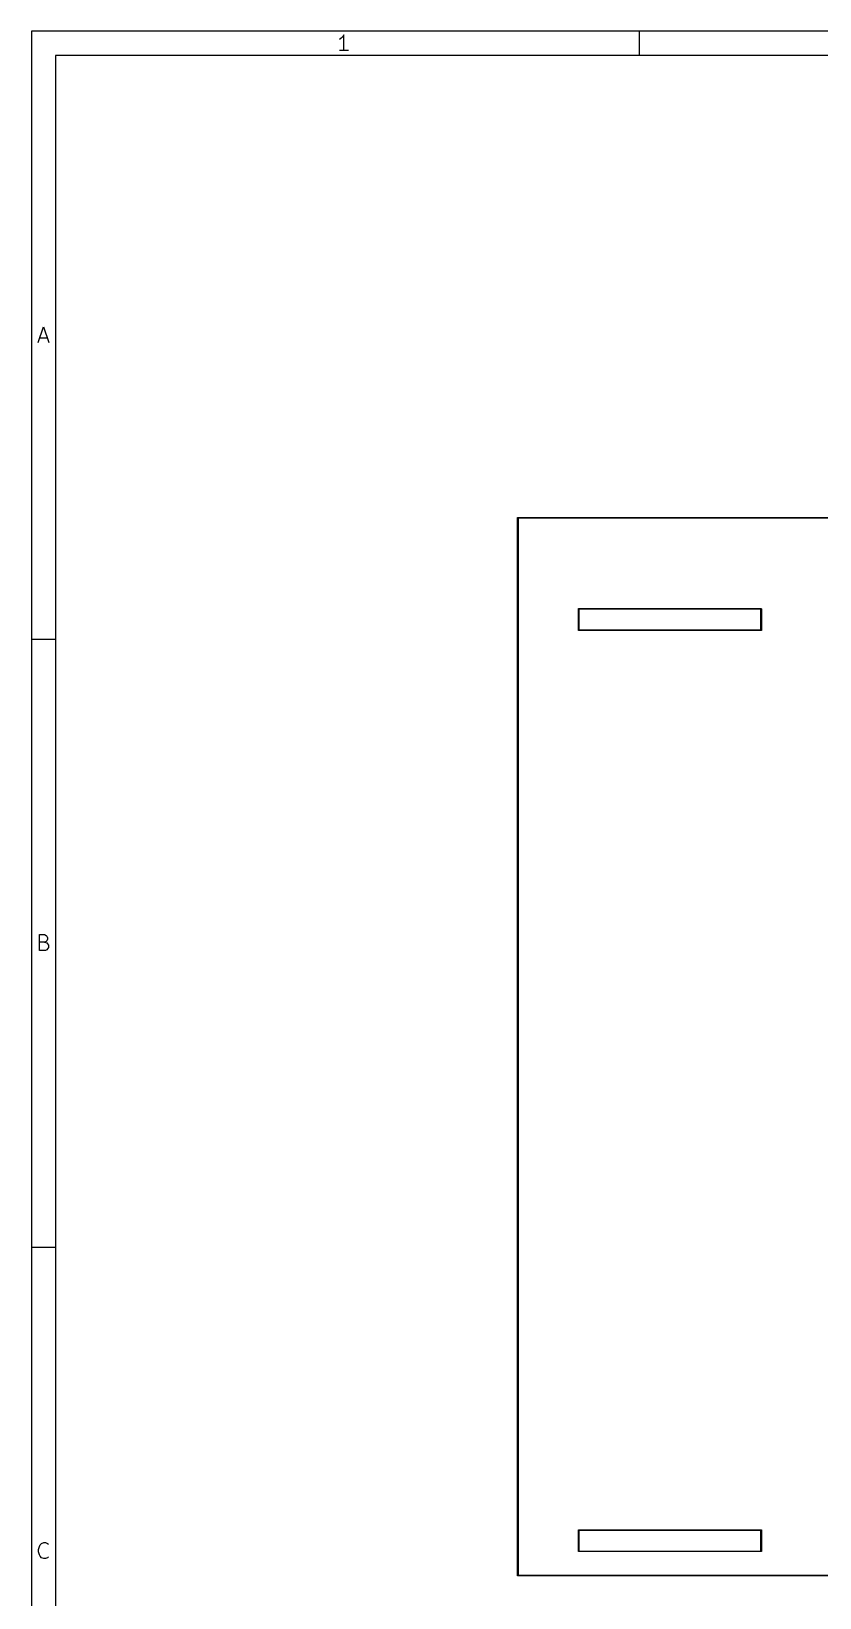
# Model space of a CAD drawing. Extents: x 0.4 to 10.6, y -8.1 to -0.4.
# Drawn here: x 0.39 to 2.95, y -5.47 to -0.39 of the extents above; entities that cross this region are included whole.
import ezdxf

# ---------------------------------------------------------------- set-up
doc = ezdxf.new("R2010")
doc.units = 0
doc.header["$MEASUREMENT"] = 0
doc.layers.add('BLACK', color=7, linetype='CONTINUOUS')

msp = doc.modelspace()

# ---------------------------------------------------------------- linework, layer by layer
at = {"layer": 'BLACK', "linetype": 'CONTINUOUS'}
for p, q in [((0.393701, -0.393701), (0.393701, -8.1063)), ((10.6063, -0.393701), (0.393701, -0.393701)), ((1.40528, -0.405043), (1.4004, -0.412355)), ((1.40528, -0.456224), (1.40528, -0.405043)), ((2.3622, -0.472441), (2.3622, -0.393701)), ((1.39553, -0.417229), (1.39065, -0.419666)), ((1.4199, -0.456224), (1.39065, -0.456224)), ((1.4004, -0.412355), (1.39553, -0.417229)), ((0.472441, -0.472441), (0.472441, -8.02756)), ((10.5276, -0.472441), (0.472441, -0.472441)), ((0.41601, -1.40111), (0.433071, -1.34993)), ((0.433071, -1.34993), (0.450131, -1.40111)), ((0.420885, -1.38648), (0.445257, -1.38648)), ((1.96751, -1.9685), (1.96753, -1.96831)), ((1.96752, -1.96855), (1.96751, -1.9685)), ((1.96752, -5.39365), (1.96752, -1.96855)), ((1.96753, -1.96831), (1.96759, -1.96813)), ((1.96759, -1.96813), (1.96768, -1.96795)), ((1.96768, -1.96795), (1.9678, -1.9678)), ((1.9678, -1.9678), (1.96795, -1.96768)), ((1.96795, -1.96768), (1.96813, -1.96759)), ((1.96813, -1.96759), (1.96831, -1.96753)), ((1.96831, -1.96753), (1.96846, -1.96752)), ((1.96846, -1.96752), (1.9685, -1.96751)), ((1.96846, -1.96752), (1.96846, -1.96752)), ((1.9685, -1.96751), (1.96855, -1.96752)), ((1.96855, -1.96752), (4.13381, -1.96752)), ((4.13287, -1.96949), (1.96949, -1.96949)), ((1.96949, -1.96949), (1.96949, -5.39272)), ((2.16437, -2.26378), (2.16438, -2.26359)), ((2.16437, -2.26383), (2.16437, -2.26378)), ((2.16437, -2.33263), (2.16437, -2.26383)), ((2.16438, -2.26359), (2.16444, -2.2634)), ((2.16444, -2.2634), (2.16453, -2.26323)), ((2.16453, -2.26323), (2.16465, -2.26308)), ((2.16465, -2.26308), (2.1648, -2.26296)), ((2.1648, -2.26296), (2.16498, -2.26287)), ((2.16498, -2.26287), (2.16516, -2.26281)), ((2.16516, -2.26281), (2.16531, -2.2628)), ((2.16531, -2.2628), (2.16535, -2.26279)), ((2.16535, -2.26279), (2.1654, -2.2628)), ((2.1654, -2.2628), (2.75586, -2.2628)), ((2.16634, -2.26476), (2.16634, -2.33169)), ((2.75492, -2.26476), (2.16634, -2.26476)), ((2.75492, -2.33169), (2.75492, -2.26476)), ((2.75586, -2.2628), (2.75591, -2.26279)), ((2.75591, -2.26279), (2.75595, -2.2628)), ((2.75595, -2.2628), (2.7561, -2.26281)), ((2.7561, -2.26281), (2.75628, -2.26287)), ((2.75628, -2.26287), (2.75645, -2.26296)), ((2.75645, -2.26296), (2.7566, -2.26308)), ((2.7566, -2.26308), (2.75673, -2.26323)), ((2.75673, -2.26323), (2.75682, -2.2634)), ((2.75682, -2.2634), (2.75688, -2.26359)), ((2.75688, -2.26359), (2.75689, -2.26378)), ((2.75689, -2.26378), (2.75689, -2.26383)), ((2.75689, -2.26383), (2.75689, -2.33263)), ((2.16437, -2.33268), (2.16437, -2.33263)), ((2.16438, -2.33287), (2.16437, -2.33268)), ((2.16634, -2.33169), (2.75492, -2.33169)), ((2.75689, -2.33268), (2.75688, -2.33287)), ((2.75689, -2.33263), (2.75689, -2.33268)), ((0.393701, -2.3622), (0.472441, -2.3622)), ((2.16444, -2.33306), (2.16438, -2.33287)), ((2.16453, -2.33323), (2.16444, -2.33306)), ((2.16465, -2.33338), (2.16453, -2.33323)), ((2.1648, -2.3335), (2.16465, -2.33338)), ((2.16498, -2.33359), (2.1648, -2.3335)), ((2.16516, -2.33365), (2.16498, -2.33359)), ((2.16531, -2.33366), (2.16516, -2.33365)), ((2.16535, -2.33367), (2.16531, -2.33366)), ((2.16531, -2.33366), (2.16531, -2.33366)), ((2.1654, -2.33366), (2.16535, -2.33367)), ((2.75586, -2.33366), (2.1654, -2.33366)), ((2.75591, -2.33367), (2.75586, -2.33366)), ((2.75595, -2.33366), (2.75591, -2.33367)), ((2.7561, -2.33365), (2.75595, -2.33366)), ((2.75595, -2.33366), (2.75595, -2.33366)), ((2.75628, -2.33359), (2.7561, -2.33365)), ((2.75645, -2.3335), (2.75628, -2.33359)), ((2.7566, -2.33338), (2.75645, -2.3335)), ((2.75673, -2.33323), (2.7566, -2.33338)), ((2.75682, -2.33306), (2.75673, -2.33323)), ((2.75688, -2.33287), (2.75682, -2.33306)), ((0.419666, -3.36961), (0.419666, -3.31843)), ((0.419666, -3.31843), (0.436727, -3.31843)), ((0.436727, -3.3428), (0.419666, -3.3428)), ((0.436727, -3.31843), (0.441601, -3.32087)), ((0.441601, -3.34036), (0.436727, -3.3428)), ((0.436727, -3.3428), (0.444038, -3.34524)), ((0.441601, -3.32087), (0.444038, -3.3233)), ((0.444038, -3.33793), (0.441601, -3.34036)), ((0.444038, -3.3233), (0.446475, -3.32818)), ((0.446475, -3.33305), (0.444038, -3.33793)), ((0.444038, -3.34524), (0.446475, -3.34768)), ((0.446475, -3.32818), (0.446475, -3.33305)), ((0.439164, -3.36961), (0.419666, -3.36961)), ((0.444038, -3.36717), (0.439164, -3.36961)), ((0.446475, -3.36474), (0.444038, -3.36717)), ((0.446475, -3.34768), (0.448913, -3.35255)), ((0.448913, -3.35986), (0.446475, -3.36474)), ((0.448913, -3.35255), (0.448913, -3.35986)), ((0.393701, -4.33071), (0.472441, -4.33071)), ((2.16437, -5.24606), (2.16438, -5.24587)), ((2.16437, -5.24611), (2.16437, -5.24606)), ((2.16437, -5.31491), (2.16437, -5.24611)), ((2.16438, -5.24587), (2.16444, -5.24568)), ((2.16444, -5.24568), (2.16453, -5.24551)), ((2.16453, -5.24551), (2.16465, -5.24536)), ((2.16465, -5.24536), (2.1648, -5.24524)), ((2.1648, -5.24524), (2.16498, -5.24515)), ((2.16498, -5.24515), (2.16516, -5.24509)), ((2.16516, -5.24509), (2.16531, -5.24508)), ((2.16531, -5.24508), (2.16535, -5.24507)), ((2.16535, -5.24507), (2.1654, -5.24508)), ((2.1654, -5.24508), (2.75586, -5.24508)), ((2.16634, -5.24705), (2.16634, -5.31398)), ((2.75492, -5.24705), (2.16634, -5.24705)), ((2.75492, -5.31398), (2.75492, -5.24705)), ((2.75586, -5.24508), (2.75591, -5.24507)), ((2.75591, -5.24507), (2.75595, -5.24508)), ((2.75595, -5.24508), (2.7561, -5.24509)), ((2.7561, -5.24509), (2.75628, -5.24515)), ((2.75628, -5.24515), (2.75645, -5.24524)), ((2.75645, -5.24524), (2.7566, -5.24536)), ((2.7566, -5.24536), (2.75673, -5.24551)), ((2.75673, -5.24551), (2.75682, -5.24568)), ((2.75682, -5.24568), (2.75688, -5.24587)), ((2.75688, -5.24587), (2.75689, -5.24606)), ((2.75689, -5.24606), (2.75689, -5.24611)), ((2.75689, -5.24611), (2.75689, -5.31491)), ((0.417229, -5.30887), (0.419666, -5.29912)), ((0.417229, -5.31618), (0.417229, -5.30887)), ((0.419666, -5.32593), (0.417229, -5.31618)), ((0.419666, -5.29912), (0.422103, -5.29424)), ((0.422103, -5.29424), (0.426978, -5.28937)), ((0.426978, -5.28937), (0.434289, -5.28693)), ((0.434289, -5.28693), (0.439164, -5.28693)), ((0.439164, -5.28693), (0.446475, -5.28937)), ((0.446475, -5.28937), (0.448913, -5.29181)), ((2.16437, -5.31496), (2.16437, -5.31491)), ((2.16438, -5.31515), (2.16437, -5.31496)), ((2.16444, -5.31534), (2.16438, -5.31515)), ((2.16453, -5.31551), (2.16444, -5.31534)), ((2.16465, -5.31566), (2.16453, -5.31551)), ((2.1648, -5.31578), (2.16465, -5.31566)), ((2.16498, -5.31587), (2.1648, -5.31578)), ((2.16516, -5.31593), (2.16498, -5.31587)), ((2.16531, -5.31594), (2.16516, -5.31593)), ((2.16535, -5.31595), (2.16531, -5.31594)), ((2.16531, -5.31594), (2.16531, -5.31594)), ((2.1654, -5.31594), (2.16535, -5.31595)), ((2.75586, -5.31594), (2.1654, -5.31594)), ((2.16634, -5.31398), (2.75492, -5.31398)), ((2.75591, -5.31595), (2.75586, -5.31594)), ((2.75595, -5.31594), (2.75591, -5.31595)), ((2.7561, -5.31593), (2.75595, -5.31594)), ((2.75595, -5.31594), (2.75595, -5.31594)), ((2.75628, -5.31587), (2.7561, -5.31593)), ((2.75645, -5.31578), (2.75628, -5.31587)), ((2.7566, -5.31566), (2.75645, -5.31578)), ((2.75673, -5.31551), (2.7566, -5.31566)), ((2.75682, -5.31534), (2.75673, -5.31551)), ((2.75688, -5.31515), (2.75682, -5.31534)), ((2.75689, -5.31496), (2.75688, -5.31515)), ((2.75689, -5.31491), (2.75689, -5.31496)), ((0.422103, -5.3308), (0.419666, -5.32593)), ((0.426978, -5.33568), (0.422103, -5.3308)), ((0.434289, -5.33811), (0.426978, -5.33568)), ((0.439164, -5.33811), (0.434289, -5.33811)), ((0.446475, -5.33568), (0.439164, -5.33811)), ((0.448913, -5.33324), (0.446475, -5.33568)), ((1.96751, -5.3937), (1.96752, -5.39365)), ((1.96753, -5.39389), (1.96751, -5.3937)), ((1.96759, -5.39408), (1.96753, -5.39389)), ((1.96768, -5.39425), (1.96759, -5.39408)), ((1.9678, -5.3944), (1.96768, -5.39425)), ((1.96795, -5.39452), (1.9678, -5.3944)), ((1.96813, -5.39461), (1.96795, -5.39452)), ((1.96831, -5.39467), (1.96813, -5.39461)), ((1.9685, -5.39469), (1.96831, -5.39467)), ((1.96855, -5.39469), (1.9685, -5.39469)), ((4.13381, -5.39469), (1.96855, -5.39469)), ((1.96949, -5.39272), (4.13287, -5.39272))]:
    msp.add_line(p, q, dxfattribs=at)

doc.saveas('drawing.dxf')
